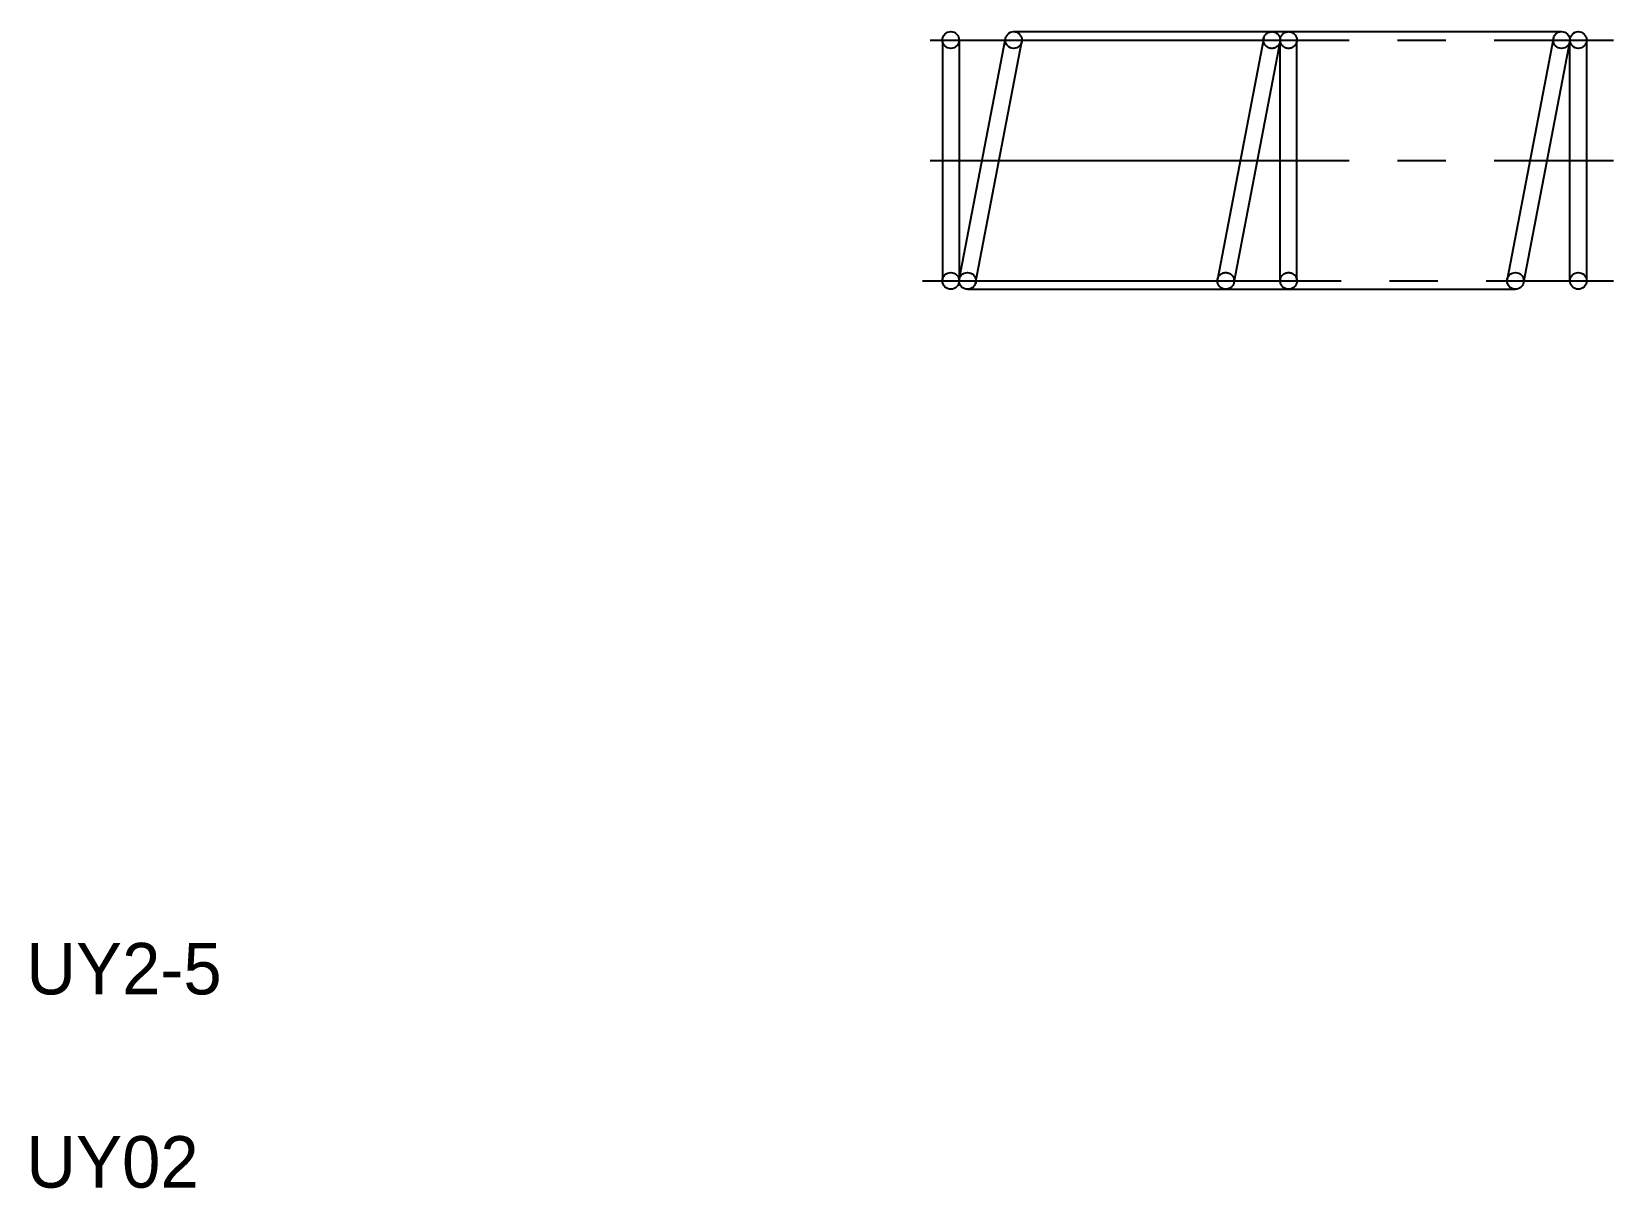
# Model space of a CAD drawing. Extents: x 4 to 16.3, y 4.1 to 13.1.
import ezdxf

# ---------------------------------------------------------------- set-up
doc = ezdxf.new("R2010")
doc.units = 0
doc.header["$LTSCALE"] = 0.25
doc.linetypes.add('CENTER', pattern=[17.5, 13, -1.5, 1.5, -1.5])
doc.linetypes.add('PHANTOM', pattern=[63.5, 31.75, -6.35, 6.35, -6.35, 6.35, -6.35])
doc.layers.get('0').update_dxf_attribs({"linetype": 'CONTINUOUS'})
doc.layers.add('CENTER', color=1, linetype='CENTER')

msp = doc.modelspace()

# ---------------------------------------------------------------- linework, layer by layer
at = {"color": 7, "linetype": 'CONTINUOUS'}
for p, q in [((11.105, 13.027), (11.105, 11.157)), ((11.235, 11.165), (11.594, 13.039)), ((11.235, 13.027), (11.235, 11.157)), ((11.363, 11.14), (11.722, 13.015)), ((15.847, 13.044), (15.488, 11.169)), ((15.975, 13.02), (15.616, 11.145)), ((15.975, 11.157), (15.975, 13.027)), ((16.105, 11.157), (16.105, 13.027))]:
    msp.add_line(p, q, dxfattribs=at)
at = {"color": 3, "linetype": 'PHANTOM'}
for p, q in [((11.658, 13.092), (15.91, 13.092)), ((13.599, 13.044), (13.24, 11.169)), ((13.727, 13.02), (13.368, 11.145)), ((13.727, 11.157), (13.727, 13.027)), ((13.857, 11.157), (13.857, 13.027)), ((11.3, 11.092), (15.552, 11.092))]:
    msp.add_line(p, q, dxfattribs=at)
at = {"color": 7, "linetype": 'CONTINUOUS'}
for centre in [(11.17, 13.027), (11.658, 13.027), (15.91, 13.027), (16.04, 13.027), (11.17, 11.157), (11.3, 11.157), (15.552, 11.157), (16.04, 11.157)]:
    msp.add_circle(centre, 0.065, dxfattribs=at)
at = {"color": 3, "linetype": 'PHANTOM'}
for centre in [(13.662, 13.027), (13.792, 13.027), (13.304, 11.157), (13.792, 11.157)]:
    msp.add_circle(centre, 0.065, dxfattribs=at)
at = {"layer": 'CENTER', "color": 1, "linetype": 'CENTER'}
for p, q in [((11.011, 13.027), (16.312, 13.027)), ((11.011, 12.092), (16.312, 12.092)), ((10.951, 11.157), (16.312, 11.157))]:
    msp.add_line(p, q, dxfattribs=at)

# ---------------------------------------------------------------- texts
for s, p in [('UY2-5', (3.996, 5.618)), ('UY02', (3.996, 4.118))]:
    msp.add_text(s, height=0.4).set_placement(p)

doc.saveas('drawing.dxf')
